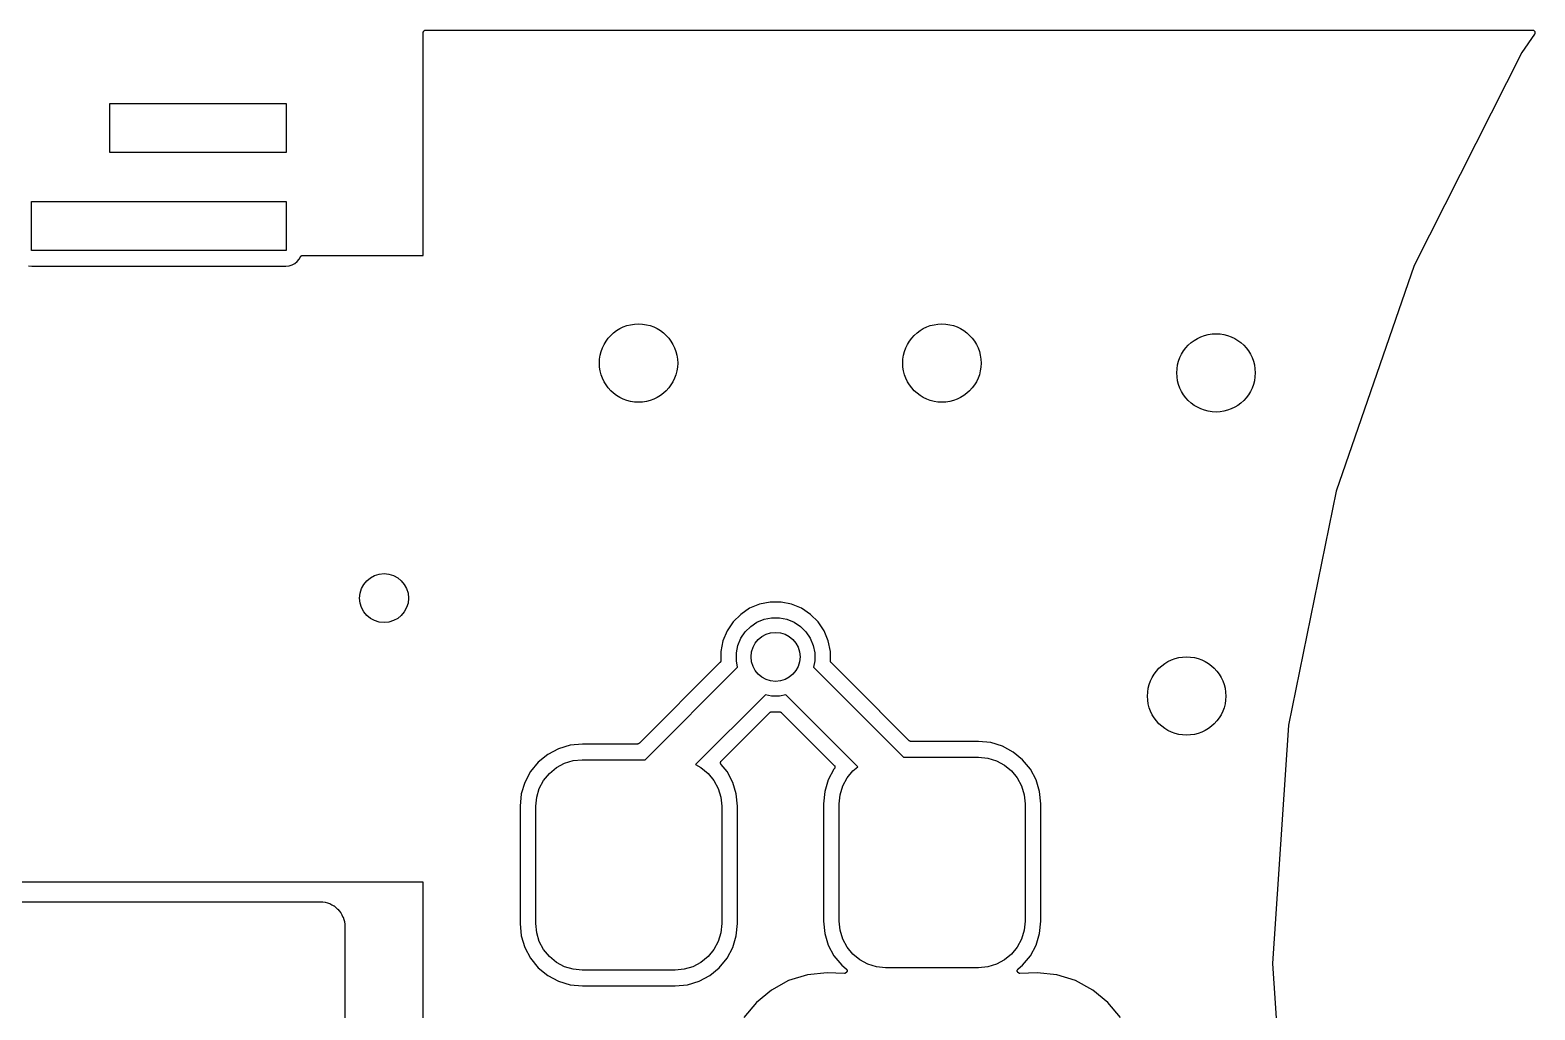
# Model space of a CAD drawing. Extents: x 115.8 to 161.5, y -138.1 to -92.5.
# Drawn here: x 123.19 to 130.88, y -115.5 to -110.5 of the extents above; entities that cross this region are included whole.
import ezdxf

# ---------------------------------------------------------------- set-up
doc = ezdxf.new("R2010")
doc.units = 0
doc.layers.add('BLACK', color=7, linetype='CONTINUOUS')

msp = doc.modelspace()

# ---------------------------------------------------------------- linework, layer by layer
at = {"layer": 'BLACK', "linetype": 'CONTINUOUS'}
for p, q in [((125.2, -110.51), (125.201, -110.509)), ((125.2, -110.511), (125.2, -110.51)), ((125.2, -110.51), (125.2, -110.51)), ((125.2, -110.51), (125.2, -110.51)), ((125.2, -110.513), (125.2, -110.511)), ((125.2, -111.649), (125.2, -110.513)), ((125.2, -110.513), (125.2, -110.513)), ((125.2, -110.513), (125.2, -110.513)), ((125.201, -110.508), (125.202, -110.507)), ((125.201, -110.509), (125.201, -110.508)), ((125.201, -110.508), (125.201, -110.508)), ((125.201, -110.508), (125.201, -110.508)), ((125.202, -110.506), (125.203, -110.505)), ((125.202, -110.507), (125.202, -110.506)), ((125.202, -110.506), (125.202, -110.506)), ((125.202, -110.506), (125.202, -110.506)), ((125.203, -110.505), (125.204, -110.504)), ((125.204, -110.504), (125.205, -110.503)), ((125.204, -110.504), (125.204, -110.504)), ((125.204, -110.504), (125.204, -110.504)), ((125.205, -110.503), (125.206, -110.502)), ((125.206, -110.502), (125.206, -110.502)), ((125.206, -110.502), (125.206, -110.502)), ((125.206, -110.502), (125.207, -110.502)), ((125.207, -110.502), (125.208, -110.501)), ((125.208, -110.501), (125.208, -110.501)), ((125.208, -110.501), (125.208, -110.501)), ((125.208, -110.501), (125.209, -110.501)), ((125.209, -110.501), (125.21, -110.5)), ((125.21, -110.5), (125.21, -110.5)), ((125.21, -110.5), (125.21, -110.5)), ((125.21, -110.5), (125.212, -110.5)), ((125.212, -110.5), (125.213, -110.5)), ((125.213, -110.5), (130.867, -110.5)), ((130.877, -110.52), (130.813, -110.614)), ((130.867, -110.5), (130.867, -110.5)), ((130.867, -110.5), (130.867, -110.5)), ((130.867, -110.5), (130.867, -110.5)), ((130.867, -110.5), (130.868, -110.5)), ((130.868, -110.5), (130.869, -110.5)), ((130.869, -110.5), (130.869, -110.5)), ((130.869, -110.5), (130.869, -110.5)), ((130.869, -110.5), (130.871, -110.501)), ((130.871, -110.501), (130.872, -110.501)), ((130.872, -110.501), (130.872, -110.501)), ((130.872, -110.501), (130.872, -110.501)), ((130.872, -110.501), (130.873, -110.502)), ((130.873, -110.502), (130.874, -110.502)), ((130.874, -110.502), (130.874, -110.502)), ((130.874, -110.502), (130.874, -110.502)), ((130.874, -110.502), (130.875, -110.503)), ((130.875, -110.503), (130.876, -110.504)), ((130.876, -110.504), (130.876, -110.504)), ((130.876, -110.504), (130.876, -110.504)), ((130.876, -110.504), (130.877, -110.505)), ((130.877, -110.505), (130.877, -110.506)), ((130.877, -110.506), (130.877, -110.506)), ((130.877, -110.506), (130.877, -110.506)), ((130.877, -110.506), (130.878, -110.507)), ((130.878, -110.519), (130.877, -110.52)), ((130.877, -110.52), (130.877, -110.52)), ((130.877, -110.52), (130.877, -110.52)), ((130.878, -110.507), (130.878, -110.508)), ((130.878, -110.508), (130.878, -110.508)), ((130.878, -110.508), (130.879, -110.508)), ((130.879, -110.516), (130.878, -110.518)), ((130.878, -110.518), (130.878, -110.518)), ((130.878, -110.518), (130.878, -110.518)), ((130.878, -110.518), (130.878, -110.519)), ((130.879, -110.508), (130.879, -110.509)), ((130.879, -110.509), (130.879, -110.51)), ((130.879, -110.51), (130.879, -110.51)), ((130.879, -110.51), (130.879, -110.51)), ((130.879, -110.51), (130.879, -110.512)), ((130.879, -110.512), (130.879, -110.513)), ((130.879, -110.513), (130.879, -110.513)), ((130.879, -110.513), (130.879, -110.513)), ((130.879, -110.513), (130.879, -110.514)), ((130.879, -110.514), (130.879, -110.515)), ((130.879, -110.515), (130.879, -110.515)), ((130.879, -110.515), (130.879, -110.515)), ((130.879, -110.515), (130.879, -110.516)), ((130.813, -110.614), (130.263, -111.702)), ((123.6, -111.125), (123.6, -110.875)), ((123.6, -110.875), (124.5, -110.875)), ((124.5, -110.875), (124.5, -111.125)), ((124.5, -111.125), (123.6, -111.125)), ((123.2, -111.625), (123.2, -111.375)), ((123.2, -111.375), (124.5, -111.375)), ((124.5, -111.375), (124.5, -111.625)), ((124.5, -111.625), (123.2, -111.625)), ((124.531, -111.699), (124.545, -111.692)), ((124.545, -111.692), (124.557, -111.682)), ((124.557, -111.682), (124.567, -111.67)), ((124.567, -111.67), (124.574, -111.657)), ((124.574, -111.656), (124.575, -111.655)), ((124.574, -111.657), (124.574, -111.656)), ((124.574, -111.656), (124.574, -111.656)), ((124.574, -111.657), (124.574, -111.657)), ((124.575, -111.655), (124.576, -111.654)), ((124.575, -111.655), (124.575, -111.655)), ((124.576, -111.654), (124.577, -111.653)), ((124.576, -111.654), (124.576, -111.654)), ((124.577, -111.653), (124.577, -111.652)), ((124.577, -111.652), (124.578, -111.652)), ((124.577, -111.653), (124.577, -111.653)), ((124.578, -111.652), (124.579, -111.652)), ((124.579, -111.652), (124.579, -111.651)), ((124.579, -111.651), (124.58, -111.651)), ((124.58, -111.651), (124.58, -111.651)), ((124.58, -111.651), (124.581, -111.651)), ((124.581, -111.651), (124.582, -111.65)), ((124.581, -111.651), (124.581, -111.651)), ((124.582, -111.65), (124.582, -111.65)), ((124.582, -111.65), (124.583, -111.65)), ((124.583, -111.65), (124.584, -111.65)), ((124.584, -111.65), (124.584, -111.65)), ((124.584, -111.65), (124.585, -111.65)), ((124.585, -111.65), (125.199, -111.65)), ((125.199, -111.65), (125.2, -111.65)), ((125.2, -111.65), (125.2, -111.649)), ((123.184, -111.704), (123.201, -111.705)), ((123.201, -111.705), (124.499, -111.705)), ((124.499, -111.705), (124.516, -111.704)), ((124.516, -111.704), (124.531, -111.699)), ((130.263, -111.702), (129.863, -112.854)), ((129.863, -112.854), (129.62, -114.049)), ((126.867, -113.452), (126.822, -113.483)), ((126.918, -113.431), (126.867, -113.452)), ((126.972, -113.42), (126.918, -113.431)), ((127.028, -113.42), (126.972, -113.42)), ((127.082, -113.431), (127.028, -113.42)), ((127.133, -113.452), (127.082, -113.431)), ((127.178, -113.483), (127.133, -113.452)), ((126.783, -113.522), (126.752, -113.567)), ((126.822, -113.483), (126.783, -113.522)), ((126.873, -113.545), (126.905, -113.523)), ((126.905, -113.523), (126.942, -113.508)), ((126.942, -113.508), (126.98, -113.5)), ((126.98, -113.5), (127.02, -113.5)), ((127.02, -113.5), (127.058, -113.508)), ((127.058, -113.508), (127.095, -113.523)), ((127.095, -113.523), (127.127, -113.545)), ((127.217, -113.522), (127.178, -113.483)), ((127.248, -113.567), (127.217, -113.522)), ((126.752, -113.567), (126.731, -113.618)), ((126.808, -113.642), (126.823, -113.605)), ((126.823, -113.605), (126.845, -113.573)), ((126.845, -113.573), (126.873, -113.545)), ((127.127, -113.545), (127.155, -113.573)), ((127.155, -113.573), (127.177, -113.605)), ((127.177, -113.605), (127.192, -113.642)), ((127.269, -113.618), (127.248, -113.567)), ((126.731, -113.618), (126.72, -113.672)), ((126.72, -113.672), (126.72, -113.72)), ((126.8, -113.68), (126.808, -113.642)), ((126.8, -113.72), (126.8, -113.68)), ((127.192, -113.642), (127.2, -113.68)), ((127.2, -113.68), (127.2, -113.72)), ((127.28, -113.672), (127.269, -113.618)), ((127.28, -113.72), (127.28, -113.672)), ((126.716, -113.729), (126.305, -114.141)), ((126.334, -114.225), (126.806, -113.752)), ((126.717, -113.728), (126.716, -113.729)), ((126.718, -113.727), (126.717, -113.728)), ((126.719, -113.725), (126.718, -113.726)), ((126.718, -113.726), (126.718, -113.727)), ((126.718, -113.727), (126.718, -113.727)), ((126.718, -113.727), (126.718, -113.727)), ((126.72, -113.723), (126.719, -113.724)), ((126.719, -113.724), (126.719, -113.725)), ((126.719, -113.725), (126.719, -113.725)), ((126.719, -113.725), (126.719, -113.725)), ((126.72, -113.72), (126.72, -113.72)), ((126.72, -113.72), (126.72, -113.722)), ((126.72, -113.722), (126.72, -113.723)), ((126.72, -113.723), (126.72, -113.723)), ((126.72, -113.723), (126.72, -113.723)), ((126.806, -113.752), (126.8, -113.72)), ((127.2, -113.72), (127.194, -113.752)), ((127.194, -113.752), (127.654, -114.212)), ((127.28, -113.721), (127.28, -113.72)), ((127.28, -113.723), (127.28, -113.721)), ((127.281, -113.724), (127.28, -113.723)), ((127.28, -113.723), (127.28, -113.723)), ((127.28, -113.723), (127.28, -113.723)), ((127.281, -113.725), (127.281, -113.724)), ((127.282, -113.726), (127.281, -113.725)), ((127.281, -113.725), (127.281, -113.725)), ((127.281, -113.725), (127.281, -113.725)), ((127.282, -113.727), (127.282, -113.726)), ((127.283, -113.728), (127.282, -113.727)), ((127.282, -113.727), (127.282, -113.727)), ((127.282, -113.727), (127.282, -113.727)), ((127.284, -113.729), (127.283, -113.728)), ((127.533, -113.978), (127.284, -113.729)), ((127.284, -113.729), (127.284, -113.729)), ((127.284, -113.729), (127.284, -113.729)), ((127.284, -113.729), (127.284, -113.729)), ((127.284, -113.729), (127.284, -113.729)), ((126.948, -113.894), (126.591, -114.25)), ((126.98, -113.9), (126.948, -113.894)), ((127.02, -113.9), (126.98, -113.9)), ((127.052, -113.894), (127.02, -113.9)), ((127.42, -114.261), (127.052, -113.894)), ((126.722, -114.232), (126.971, -113.984)), ((126.971, -113.984), (126.972, -113.983)), ((126.971, -113.984), (126.971, -113.984)), ((126.971, -113.984), (126.971, -113.984)), ((126.971, -113.984), (126.971, -113.984)), ((126.972, -113.983), (126.973, -113.982)), ((126.973, -113.982), (126.973, -113.982)), ((126.973, -113.982), (126.973, -113.982)), ((126.973, -113.982), (126.974, -113.982)), ((126.974, -113.982), (126.975, -113.981)), ((126.975, -113.981), (126.975, -113.981)), ((126.975, -113.981), (126.975, -113.981)), ((126.975, -113.981), (126.976, -113.981)), ((126.976, -113.981), (126.977, -113.98)), ((126.977, -113.98), (126.977, -113.98)), ((126.977, -113.98), (126.977, -113.98)), ((126.977, -113.98), (126.979, -113.98)), ((126.979, -113.98), (126.98, -113.98)), ((126.98, -113.98), (127.02, -113.98)), ((127.02, -113.98), (127.02, -113.98)), ((127.02, -113.98), (127.022, -113.98)), ((127.022, -113.98), (127.023, -113.98)), ((127.023, -113.98), (127.023, -113.98)), ((127.023, -113.98), (127.023, -113.98)), ((127.023, -113.98), (127.024, -113.981)), ((127.024, -113.981), (127.025, -113.981)), ((127.025, -113.981), (127.025, -113.981)), ((127.025, -113.981), (127.025, -113.981)), ((127.025, -113.981), (127.026, -113.982)), ((127.026, -113.982), (127.027, -113.982)), ((127.027, -113.982), (127.027, -113.982)), ((127.027, -113.982), (127.027, -113.982)), ((127.027, -113.982), (127.028, -113.983)), ((127.028, -113.983), (127.029, -113.984)), ((127.029, -113.984), (127.299, -114.254)), ((127.533, -113.979), (127.533, -113.978)), ((127.608, -114.054), (127.533, -113.979)), ((127.683, -114.128), (127.608, -114.054)), ((129.62, -114.049), (129.539, -115.265)), ((125.95, -114.151), (125.891, -114.169)), ((126.013, -114.145), (125.95, -114.151)), ((126.296, -114.145), (126.013, -114.145)), ((126.297, -114.144), (126.296, -114.145)), ((126.298, -114.144), (126.297, -114.144)), ((126.299, -114.144), (126.298, -114.144)), ((126.298, -114.144), (126.298, -114.144)), ((126.298, -114.144), (126.298, -114.144)), ((126.3, -114.144), (126.299, -114.144)), ((126.302, -114.143), (126.3, -114.144)), ((126.3, -114.144), (126.3, -114.144)), ((126.3, -114.144), (126.3, -114.144)), ((126.303, -114.143), (126.302, -114.143)), ((126.304, -114.142), (126.303, -114.142)), ((126.303, -114.142), (126.303, -114.142)), ((126.303, -114.142), (126.303, -114.143)), ((126.305, -114.141), (126.304, -114.141)), ((126.304, -114.141), (126.304, -114.142)), ((126.305, -114.141), (126.305, -114.141)), ((126.305, -114.141), (126.305, -114.141)), ((127.684, -114.129), (127.683, -114.128)), ((127.685, -114.13), (127.684, -114.129)), ((127.686, -114.13), (127.685, -114.13)), ((127.685, -114.13), (127.685, -114.13)), ((127.685, -114.13), (127.685, -114.13)), ((127.687, -114.131), (127.686, -114.13)), ((127.688, -114.131), (127.687, -114.131)), ((127.687, -114.131), (127.687, -114.131)), ((127.687, -114.131), (127.687, -114.131)), ((127.689, -114.132), (127.688, -114.131)), ((127.691, -114.132), (127.689, -114.132)), ((127.689, -114.132), (127.689, -114.132)), ((127.689, -114.132), (127.689, -114.132)), ((127.692, -114.132), (127.691, -114.132)), ((128.037, -114.132), (127.692, -114.132)), ((127.692, -114.132), (127.692, -114.132)), ((128.1, -114.138), (128.037, -114.132)), ((128.159, -114.156), (128.1, -114.138)), ((125.836, -114.198), (125.788, -114.238)), ((125.891, -114.169), (125.836, -114.198)), ((125.966, -114.23), (126.012, -114.225)), ((126.012, -114.225), (126.334, -114.225)), ((127.654, -114.212), (128.037, -114.212)), ((128.037, -114.212), (128.084, -114.217)), ((128.084, -114.217), (128.128, -114.231)), ((128.214, -114.186), (128.159, -114.156)), ((128.262, -114.225), (128.214, -114.186)), ((128.302, -114.273), (128.262, -114.225)), ((125.748, -114.286), (125.719, -114.341)), ((125.788, -114.238), (125.748, -114.286)), ((125.815, -114.331), (125.845, -114.295)), ((125.845, -114.295), (125.881, -114.265)), ((125.881, -114.265), (125.922, -114.243)), ((125.922, -114.243), (125.966, -114.23)), ((126.591, -114.25), (126.619, -114.265)), ((126.619, -114.265), (126.655, -114.295)), ((126.655, -114.295), (126.685, -114.331)), ((126.719, -114.238), (126.719, -114.237)), ((126.719, -114.237), (126.72, -114.237)), ((126.719, -114.239), (126.719, -114.238)), ((126.719, -114.24), (126.719, -114.239)), ((126.719, -114.239), (126.719, -114.239)), ((126.719, -114.241), (126.719, -114.24)), ((126.719, -114.24), (126.719, -114.24)), ((126.719, -114.242), (126.719, -114.241)), ((126.719, -114.243), (126.719, -114.242)), ((126.719, -114.242), (126.719, -114.242)), ((126.719, -114.244), (126.719, -114.243)), ((126.719, -114.243), (126.719, -114.243)), ((126.719, -114.245), (126.719, -114.244)), ((126.72, -114.245), (126.719, -114.245)), ((126.72, -114.236), (126.72, -114.235)), ((126.72, -114.235), (126.721, -114.235)), ((126.72, -114.237), (126.72, -114.236)), ((126.72, -114.236), (126.72, -114.236)), ((126.72, -114.246), (126.72, -114.245)), ((126.72, -114.247), (126.72, -114.246)), ((126.72, -114.246), (126.72, -114.246)), ((126.721, -114.247), (126.72, -114.247)), ((126.721, -114.234), (126.721, -114.233)), ((126.721, -114.233), (126.722, -114.233)), ((126.721, -114.235), (126.721, -114.234)), ((126.721, -114.248), (126.721, -114.247)), ((126.722, -114.249), (126.721, -114.248)), ((126.721, -114.248), (126.721, -114.248)), ((126.722, -114.233), (126.722, -114.232)), ((126.722, -114.233), (126.722, -114.233)), ((126.752, -114.286), (126.722, -114.249)), ((126.722, -114.249), (126.722, -114.249)), ((126.781, -114.341), (126.752, -114.286)), ((127.298, -114.273), (127.269, -114.328)), ((127.3, -114.271), (127.298, -114.273)), ((127.299, -114.254), (127.3, -114.254)), ((127.3, -114.254), (127.3, -114.255)), ((127.3, -114.255), (127.301, -114.255)), ((127.301, -114.27), (127.3, -114.271)), ((127.301, -114.255), (127.301, -114.256)), ((127.301, -114.256), (127.301, -114.256)), ((127.301, -114.256), (127.302, -114.257)), ((127.302, -114.269), (127.301, -114.269)), ((127.301, -114.269), (127.301, -114.27)), ((127.301, -114.27), (127.301, -114.27)), ((127.302, -114.257), (127.302, -114.258)), ((127.302, -114.258), (127.302, -114.258)), ((127.302, -114.258), (127.302, -114.259)), ((127.302, -114.259), (127.303, -114.259)), ((127.303, -114.267), (127.302, -114.267)), ((127.302, -114.267), (127.302, -114.268)), ((127.302, -114.268), (127.302, -114.268)), ((127.302, -114.268), (127.302, -114.269)), ((127.303, -114.259), (127.303, -114.26)), ((127.303, -114.26), (127.303, -114.261)), ((127.303, -114.261), (127.303, -114.261)), ((127.303, -114.261), (127.303, -114.262)), ((127.303, -114.262), (127.303, -114.262)), ((127.303, -114.262), (127.303, -114.263)), ((127.303, -114.263), (127.303, -114.264)), ((127.303, -114.264), (127.303, -114.264)), ((127.303, -114.264), (127.303, -114.265)), ((127.303, -114.265), (127.303, -114.265)), ((127.303, -114.265), (127.303, -114.266)), ((127.303, -114.266), (127.303, -114.267)), ((127.365, -114.318), (127.395, -114.282)), ((127.395, -114.282), (127.42, -114.261)), ((128.128, -114.231), (128.169, -114.253)), ((128.169, -114.253), (128.205, -114.282)), ((128.205, -114.282), (128.235, -114.318)), ((128.331, -114.328), (128.302, -114.273)), ((125.719, -114.341), (125.701, -114.4)), ((125.78, -114.416), (125.793, -114.372)), ((125.793, -114.372), (125.815, -114.331)), ((126.685, -114.331), (126.707, -114.372)), ((126.707, -114.372), (126.72, -114.416)), ((126.799, -114.4), (126.781, -114.341)), ((127.269, -114.328), (127.251, -114.388)), ((127.33, -114.404), (127.343, -114.359)), ((127.343, -114.359), (127.365, -114.318)), ((128.235, -114.318), (128.257, -114.359)), ((128.257, -114.359), (128.27, -114.404)), ((128.349, -114.388), (128.331, -114.328)), ((125.701, -114.4), (125.695, -114.463)), ((125.775, -114.462), (125.78, -114.416)), ((126.72, -114.416), (126.725, -114.462)), ((126.805, -114.463), (126.799, -114.4)), ((127.251, -114.388), (127.245, -114.451)), ((127.245, -114.451), (127.245, -115.049)), ((127.325, -114.45), (127.33, -114.404)), ((127.325, -115.05), (127.325, -114.45)), ((128.27, -114.404), (128.275, -114.45)), ((128.275, -114.45), (128.275, -115.05)), ((128.355, -114.451), (128.349, -114.388)), ((128.355, -115.049), (128.355, -114.451)), ((125.695, -114.463), (125.695, -115.062)), ((125.775, -115.062), (125.775, -114.462)), ((126.725, -114.462), (126.725, -115.062)), ((126.805, -115.062), (126.805, -114.463)), ((125.2, -114.85), (122.912, -114.85)), ((125.2, -116.107), (125.2, -114.85)), ((120.207, -114.95), (124.673, -114.95)), ((124.673, -114.95), (124.674, -114.95)), ((124.674, -114.95), (124.674, -114.95)), ((124.674, -114.95), (124.674, -114.95)), ((124.674, -114.95), (124.675, -114.95)), ((124.675, -114.95), (124.687, -114.951)), ((124.687, -114.951), (124.699, -114.953)), ((124.699, -114.953), (124.699, -114.953)), ((124.699, -114.953), (124.699, -114.953)), ((124.699, -114.953), (124.711, -114.956)), ((124.711, -114.956), (124.722, -114.96)), ((124.722, -114.96), (124.723, -114.96)), ((124.723, -114.96), (124.723, -114.96)), ((124.723, -114.96), (124.733, -114.966)), ((124.733, -114.966), (124.744, -114.972)), ((124.744, -114.972), (124.744, -114.972)), ((124.744, -114.972), (124.745, -114.972)), ((124.745, -114.972), (124.754, -114.98)), ((124.754, -114.98), (124.763, -114.988)), ((124.763, -114.988), (124.763, -114.988)), ((124.763, -114.988), (124.764, -114.988)), ((124.764, -114.988), (124.771, -114.997)), ((124.771, -114.997), (124.779, -115.007)), ((124.779, -115.007), (124.779, -115.007)), ((124.779, -115.007), (124.779, -115.007)), ((124.779, -115.007), (124.785, -115.018)), ((124.785, -115.018), (124.79, -115.029)), ((124.79, -115.029), (124.791, -115.029)), ((124.791, -115.029), (124.791, -115.029)), ((124.791, -115.029), (124.794, -115.041)), ((124.794, -115.041), (124.798, -115.052)), ((124.798, -115.052), (124.798, -115.053)), ((124.798, -115.053), (124.798, -115.053)), ((124.798, -115.053), (124.799, -115.065)), ((124.799, -115.065), (124.8, -115.077)), ((125.695, -115.062), (125.701, -115.125)), ((125.78, -115.109), (125.775, -115.062)), ((126.725, -115.062), (126.72, -115.109)), ((126.799, -115.125), (126.805, -115.062)), ((127.245, -115.049), (127.251, -115.112)), ((127.33, -115.096), (127.325, -115.05)), ((128.275, -115.05), (128.27, -115.096)), ((128.349, -115.112), (128.355, -115.049)), ((124.8, -115.077), (124.8, -116.107)), ((125.701, -115.125), (125.719, -115.184)), ((125.793, -115.153), (125.78, -115.109)), ((126.72, -115.109), (126.707, -115.153)), ((126.781, -115.184), (126.799, -115.125)), ((127.251, -115.112), (127.269, -115.172)), ((127.343, -115.141), (127.33, -115.096)), ((127.365, -115.182), (127.343, -115.141)), ((128.257, -115.141), (128.235, -115.182)), ((128.27, -115.096), (128.257, -115.141)), ((128.331, -115.172), (128.349, -115.112)), ((125.719, -115.184), (125.748, -115.239)), ((125.815, -115.194), (125.793, -115.153)), ((125.845, -115.23), (125.815, -115.194)), ((126.685, -115.194), (126.655, -115.23)), ((126.707, -115.153), (126.685, -115.194)), ((126.752, -115.239), (126.781, -115.184)), ((127.269, -115.172), (127.298, -115.227)), ((127.298, -115.227), (127.338, -115.275)), ((127.395, -115.218), (127.365, -115.182)), ((127.431, -115.247), (127.395, -115.218)), ((128.205, -115.218), (128.169, -115.247)), ((128.235, -115.182), (128.205, -115.218)), ((128.262, -115.275), (128.302, -115.227)), ((128.302, -115.227), (128.331, -115.172)), ((125.748, -115.239), (125.788, -115.287)), ((125.788, -115.287), (125.836, -115.327)), ((125.881, -115.26), (125.845, -115.23)), ((125.922, -115.282), (125.881, -115.26)), ((125.966, -115.295), (125.922, -115.282)), ((126.012, -115.3), (125.966, -115.295)), ((126.487, -115.3), (126.012, -115.3)), ((126.534, -115.295), (126.487, -115.3)), ((126.578, -115.282), (126.534, -115.295)), ((126.619, -115.26), (126.578, -115.282)), ((126.655, -115.23), (126.619, -115.26)), ((126.664, -115.327), (126.712, -115.287)), ((126.712, -115.287), (126.752, -115.239)), ((127.338, -115.275), (127.36, -115.293)), ((127.36, -115.293), (127.36, -115.293)), ((127.36, -115.293), (127.361, -115.294)), ((127.361, -115.294), (127.361, -115.294)), ((127.361, -115.294), (127.362, -115.295)), ((127.362, -115.295), (127.362, -115.295)), ((127.362, -115.295), (127.363, -115.296)), ((127.363, -115.296), (127.363, -115.296)), ((127.363, -115.296), (127.363, -115.297)), ((127.363, -115.297), (127.364, -115.297)), ((127.364, -115.297), (127.364, -115.298)), ((127.364, -115.298), (127.364, -115.299)), ((127.364, -115.299), (127.364, -115.299)), ((127.364, -115.299), (127.364, -115.3)), ((127.364, -115.3), (127.365, -115.3)), ((127.365, -115.3), (127.365, -115.301)), ((127.365, -115.301), (127.365, -115.301)), ((127.365, -115.301), (127.365, -115.302)), ((127.365, -115.302), (127.365, -115.303)), ((127.365, -115.303), (127.365, -115.303)), ((127.365, -115.303), (127.365, -115.304)), ((127.365, -115.304), (127.365, -115.305)), ((127.472, -115.269), (127.431, -115.247)), ((127.516, -115.283), (127.472, -115.269)), ((127.562, -115.287), (127.516, -115.283)), ((128.037, -115.287), (127.562, -115.287)), ((128.084, -115.283), (128.037, -115.287)), ((128.128, -115.269), (128.084, -115.283)), ((128.169, -115.247), (128.128, -115.269)), ((128.235, -115.3), (128.236, -115.299)), ((128.235, -115.301), (128.235, -115.3)), ((128.235, -115.302), (128.235, -115.301)), ((128.235, -115.301), (128.235, -115.301)), ((128.235, -115.303), (128.235, -115.302)), ((128.235, -115.304), (128.235, -115.303)), ((128.235, -115.303), (128.235, -115.303)), ((128.235, -115.305), (128.235, -115.304)), ((128.235, -115.304), (128.235, -115.304)), ((128.236, -115.298), (128.237, -115.297)), ((128.236, -115.299), (128.236, -115.298)), ((128.236, -115.298), (128.236, -115.298)), ((128.236, -115.299), (128.236, -115.299)), ((128.237, -115.297), (128.237, -115.296)), ((128.237, -115.296), (128.238, -115.296)), ((128.237, -115.297), (128.237, -115.297)), ((128.238, -115.295), (128.239, -115.294)), ((128.238, -115.296), (128.238, -115.295)), ((128.238, -115.295), (128.238, -115.295)), ((128.239, -115.294), (128.24, -115.293)), ((128.239, -115.294), (128.239, -115.294)), ((128.24, -115.293), (128.262, -115.275)), ((129.539, -115.265), (129.62, -116.481)), ((125.836, -115.327), (125.891, -115.356)), ((125.891, -115.356), (125.95, -115.374)), ((125.95, -115.374), (126.013, -115.38)), ((126.013, -115.38), (126.487, -115.38)), ((126.487, -115.38), (126.55, -115.374)), ((126.55, -115.374), (126.609, -115.356)), ((126.609, -115.356), (126.664, -115.327)), ((127.067, -115.353), (126.979, -115.401)), ((127.163, -115.324), (127.067, -115.353)), ((127.263, -115.314), (127.163, -115.324)), ((127.352, -115.316), (127.263, -115.314)), ((127.353, -115.316), (127.352, -115.316)), ((127.354, -115.316), (127.353, -115.316)), ((127.353, -115.316), (127.353, -115.316)), ((127.355, -115.316), (127.354, -115.316)), ((127.356, -115.315), (127.355, -115.315)), ((127.355, -115.315), (127.355, -115.316)), ((127.357, -115.315), (127.356, -115.315)), ((127.356, -115.315), (127.356, -115.315)), ((127.358, -115.315), (127.357, -115.315)), ((127.359, -115.314), (127.358, -115.314)), ((127.358, -115.314), (127.358, -115.315)), ((127.36, -115.313), (127.359, -115.314)), ((127.359, -115.314), (127.359, -115.314)), ((127.361, -115.313), (127.36, -115.313)), ((127.36, -115.313), (127.36, -115.313)), ((127.362, -115.312), (127.361, -115.312)), ((127.361, -115.312), (127.361, -115.313)), ((127.363, -115.31), (127.362, -115.311)), ((127.362, -115.311), (127.362, -115.311)), ((127.362, -115.311), (127.362, -115.312)), ((127.364, -115.309), (127.363, -115.309)), ((127.363, -115.309), (127.363, -115.31)), ((127.363, -115.31), (127.363, -115.31)), ((127.365, -115.306), (127.364, -115.306)), ((127.364, -115.306), (127.364, -115.307)), ((127.364, -115.307), (127.364, -115.308)), ((127.364, -115.308), (127.364, -115.308)), ((127.364, -115.308), (127.364, -115.309)), ((127.365, -115.305), (127.365, -115.305)), ((127.365, -115.305), (127.365, -115.306)), ((128.235, -115.306), (128.235, -115.305)), ((128.236, -115.307), (128.235, -115.306)), ((128.235, -115.306), (128.235, -115.306)), ((128.236, -115.308), (128.236, -115.307)), ((128.236, -115.307), (128.236, -115.307)), ((128.236, -115.309), (128.236, -115.308)), ((128.237, -115.309), (128.236, -115.309)), ((128.237, -115.31), (128.237, -115.309)), ((128.238, -115.311), (128.237, -115.31)), ((128.237, -115.31), (128.237, -115.31)), ((128.238, -115.312), (128.238, -115.311)), ((128.238, -115.311), (128.238, -115.311)), ((128.239, -115.312), (128.238, -115.312)), ((128.239, -115.313), (128.239, -115.312)), ((128.24, -115.313), (128.239, -115.313)), ((128.241, -115.314), (128.24, -115.313)), ((128.24, -115.313), (128.24, -115.313)), ((128.242, -115.314), (128.241, -115.314)), ((128.241, -115.314), (128.241, -115.314)), ((128.242, -115.315), (128.242, -115.314)), ((128.243, -115.315), (128.242, -115.315)), ((128.244, -115.315), (128.243, -115.315)), ((128.243, -115.315), (128.243, -115.315)), ((128.245, -115.315), (128.244, -115.315)), ((128.245, -115.316), (128.245, -115.315)), ((128.246, -115.316), (128.245, -115.316)), ((128.247, -115.316), (128.246, -115.316)), ((128.246, -115.316), (128.246, -115.316)), ((128.248, -115.316), (128.247, -115.316)), ((128.337, -115.314), (128.248, -115.316)), ((128.248, -115.316), (128.248, -115.316)), ((128.437, -115.324), (128.337, -115.314)), ((128.533, -115.353), (128.437, -115.324)), ((128.621, -115.401), (128.533, -115.353)), ((126.979, -115.401), (126.902, -115.464)), ((128.698, -115.464), (128.621, -115.401)), ((126.902, -115.464), (126.838, -115.541)), ((128.762, -115.541), (128.698, -115.464))]:
    msp.add_line(p, q, dxfattribs=at)
at = {"layer": 'BLACK'}
for centre, radius in [((126.3, -112.2), 0.2), ((127.85, -112.2), 0.2), ((129.25, -112.25), 0.2), ((125, -113.4), 0.125), ((127, -113.7), 0.125), ((129.1, -113.9), 0.2)]:
    msp.add_circle(centre, radius, dxfattribs=at)

doc.saveas('drawing.dxf')
